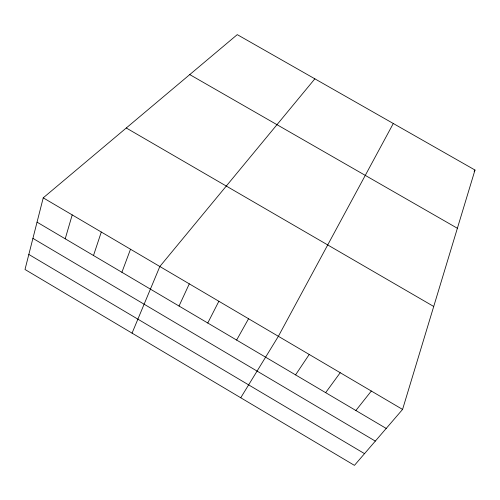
<?xml version="1.0" encoding="UTF-8"?>
<svg xmlns="http://www.w3.org/2000/svg" width="500" height="500" viewBox="0 0 500 500"><rect width="100%" height="100%" fill="white"/><g stroke="black" fill="none" stroke-linecap="round" stroke-linejoin="round"><path stroke-width="0.75" d="M43.231 197.844L25 269.488L354.444 465.369L402.569 409.425L475 170.037L237.262 34.631L43.231 197.844L402.569 409.425M65.219 238.8L72.206 214.906M93.5 255.512L101.3 232.031M121.9 272.288L130.512 249.231M132.056 333.137L159.844 266.5L314.862 78.825M179.031 306.038L189.294 283.844M207.769 323.019L218.869 301.256M393.294 123.5L278.375 336.3L240.738 397.762M236.625 340.062L248.562 318.744M295.562 374.881L309.225 354.462M474.1 171.287L475 170.037M325.65 392.656L340.213 372.706M355.869 410.513L371.325 391.025M189.756 74.594L457.381 228.269M126.275 127.994L433.719 306.469M37.044 222.156L386.219 428.438M32.919 238.369L375.325 441.1M28.825 254.45L364.531 453.644"/></g></svg>
